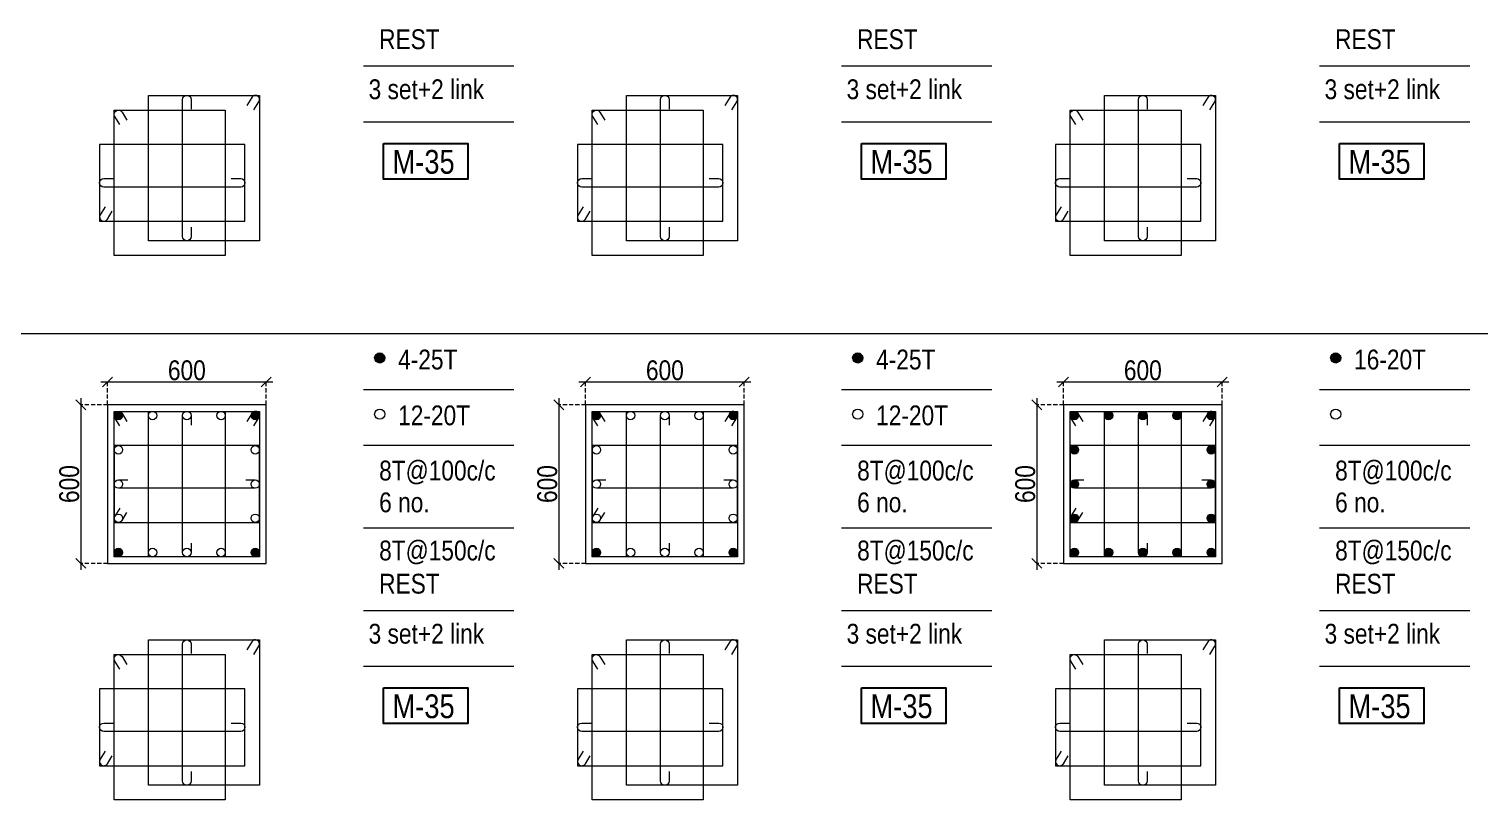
# Model space of a CAD drawing. Header units: millimetres. Extents: x 1112055 to 3390982, y -148532 to 766891.
# Drawn here: x 2178249 to 2200207, y -55021 to -43353 of the extents above; entities that cross this region are included whole.
import ezdxf
from ezdxf.enums import TextEntityAlignment as Align

# ---------------------------------------------------------------- set-up
doc = ezdxf.new("R2010")
doc.units = ezdxf.units.MM
doc.header["$PDMODE"] = 35
doc.header["$PDSIZE"] = -25
doc.linetypes.add('DASHED2', pattern=[0.375, 0.25, -0.125])
doc.linetypes.add('Hidden', pattern=[9.525, 6.35, -3.175])
for name, color, linetype, lineweight in [('B COL. SIZE DIM', 220, 'Continuous', 25), ('B COLSCH', 204, 'Continuous', 20), ('B COLUMN', 1, 'Hidden', 9), ('B STEEL', 34, 'Continuous', 15)]:
    doc.layers.add(name, color=color, linetype=linetype, lineweight=lineweight)
doc.layers.add('B TEXT', color=7, linetype='Continuous')
doc.styles.add('dim inside', font='romans.shx', dxfattribs={"width": 0.8, "height": 125})
doc.styles.add('SWINC', font='swissc.ttf')
doc.dimstyles.new('dim inside', dxfattribs={"dimtxt": 125, "dimasz": 100, "dimexe": 0, "dimexo": 0, "dimgap": 10, "dimtad": 0, "dimdec": 0, "dimzin": 0, "dimdsep": 46, "dimtxsty": 'dim inside', "dimblk": 'SMALL', "dimcen": 0.09, "dimadec": 0, "dimazin": 0, "dimtfac": 1, "dimtdec": 0, "dimtofl": 0, "dimtmove": 0, "dimatfit": 3, "dimfxl": 1, "dimtolj": 1, "dimtzin": 0, "dimarcsym": 2})

# ---------------------------------------------------------------- blocks, each defined once
blk = doc.blocks.new('_Oblique')
at = {"color": 0, "linetype": 'ByBlock', "lineweight": -2}
blk.add_line((-0.5, -0.5), (0.5, 0.5), dxfattribs=at)
blk = doc.blocks.new('*D4003')
at = {"layer": 'B COL. SIZE DIM', "color": 250, "lineweight": 9, "ltscale": 250, "transparency": 16777216}
blk.add_line((2186572, -48695), (2189172, -48695), dxfattribs=at)
at = {"layer": 'B COL. SIZE DIM', "color": 250, "linetype": 'DASHED2', "lineweight": 9, "ltscale": 250, "transparency": 16777216}
for p, q in [((2186672, -49040), (2186672, -48695)), ((2189072, -49040), (2189072, -48695))]:
    blk.add_line(p, q, dxfattribs=at)
at = {"layer": 'Defpoints', "color": 0, "transparency": 16777216}
for p in [(2189072, -48695), (2186672, -49040), (2189072, -49040)]:
    blk.add_point(p, dxfattribs=at)
at = {"layer": 'B COL. SIZE DIM', "color": 250, "lineweight": 9, "transparency": 16777216, "xscale": 150, "yscale": 150, "zscale": 150, "rotation": 180}
blk.add_blockref('_Oblique', (2186672, -48695), dxfattribs=at)
at = {"layer": 'B COL. SIZE DIM', "color": 250, "lineweight": 9, "transparency": 16777216, "xscale": 150, "yscale": 150, "zscale": 150}
blk.add_blockref('_Oblique', (2189072, -48695), dxfattribs=at)
at = {"layer": 'B COL. SIZE DIM', "color": 6, "transparency": 16777216, "insert": (2187872, -48520), "char_height": 300, "attachment_point": 5, "style": 'SWINC'}
blk.add_mtext('\\A1;600', dxfattribs=at)
blk = doc.blocks.new('*D4004')
at = {"layer": 'B COL. SIZE DIM', "color": 250, "lineweight": 9, "ltscale": 250, "transparency": 16777216}
blk.add_line((2186268, -48940), (2186268, -51540), dxfattribs=at)
at = {"layer": 'B COL. SIZE DIM', "color": 250, "linetype": 'DASHED2', "lineweight": 9, "ltscale": 250, "transparency": 16777216}
for p, q in [((2186672, -49040), (2186268, -49040)), ((2186672, -51440), (2186268, -51440))]:
    blk.add_line(p, q, dxfattribs=at)
at = {"layer": 'Defpoints', "color": 0, "transparency": 16777216}
for p in [(2186672, -49040), (2186268, -51440), (2186672, -51440)]:
    blk.add_point(p, dxfattribs=at)
at = {"layer": 'B COL. SIZE DIM', "color": 250, "lineweight": 9, "transparency": 16777216, "xscale": 150, "yscale": 150, "zscale": 150}
for p, rotation in [((2186268, -49040), 90), ((2186268, -51440), 270)]:
    blk.add_blockref('_Oblique', p, dxfattribs=dict(at, rotation=rotation))
at = {"layer": 'B COL. SIZE DIM', "color": 6, "transparency": 16777216, "insert": (2186093, -50240), "char_height": 300, "attachment_point": 5, "rotation": 90, "style": 'SWINC'}
blk.add_mtext('\\A1;600', dxfattribs=at)
blk = doc.blocks.new('*D4011')
at = {"layer": 'B COL. SIZE DIM', "color": 250, "lineweight": 9, "ltscale": 250, "transparency": 16777216}
blk.add_line((2193805, -48695), (2196405, -48695), dxfattribs=at)
at = {"layer": 'B COL. SIZE DIM', "color": 250, "linetype": 'DASHED2', "lineweight": 9, "ltscale": 250, "transparency": 16777216}
for p, q in [((2193905, -49040), (2193905, -48695)), ((2196305, -49040), (2196305, -48695))]:
    blk.add_line(p, q, dxfattribs=at)
at = {"layer": 'Defpoints', "color": 0, "transparency": 16777216}
for p in [(2196305, -48695), (2193905, -49040), (2196305, -49040)]:
    blk.add_point(p, dxfattribs=at)
at = {"layer": 'B COL. SIZE DIM', "color": 250, "lineweight": 9, "transparency": 16777216, "xscale": 150, "yscale": 150, "zscale": 150, "rotation": 180}
blk.add_blockref('_Oblique', (2193905, -48695), dxfattribs=at)
at = {"layer": 'B COL. SIZE DIM', "color": 250, "lineweight": 9, "transparency": 16777216, "xscale": 150, "yscale": 150, "zscale": 150}
blk.add_blockref('_Oblique', (2196305, -48695), dxfattribs=at)
at = {"layer": 'B COL. SIZE DIM', "color": 6, "transparency": 16777216, "insert": (2195105, -48520), "char_height": 300, "attachment_point": 5, "style": 'SWINC'}
blk.add_mtext('\\A1;600', dxfattribs=at)
blk = doc.blocks.new('*D4012')
at = {"layer": 'B COL. SIZE DIM', "color": 250, "lineweight": 9, "ltscale": 250, "transparency": 16777216}
blk.add_line((2193501, -48940), (2193501, -51540), dxfattribs=at)
at = {"layer": 'B COL. SIZE DIM', "color": 250, "linetype": 'DASHED2', "lineweight": 9, "ltscale": 250, "transparency": 16777216}
for p, q in [((2193905, -49040), (2193501, -49040)), ((2193905, -51440), (2193501, -51440))]:
    blk.add_line(p, q, dxfattribs=at)
at = {"layer": 'Defpoints', "color": 0, "transparency": 16777216}
for p in [(2193905, -49040), (2193501, -51440), (2193905, -51440)]:
    blk.add_point(p, dxfattribs=at)
at = {"layer": 'B COL. SIZE DIM', "color": 250, "lineweight": 9, "transparency": 16777216, "xscale": 150, "yscale": 150, "zscale": 150}
for p, rotation in [((2193501, -49040), 90), ((2193501, -51440), 270)]:
    blk.add_blockref('_Oblique', p, dxfattribs=dict(at, rotation=rotation))
at = {"layer": 'B COL. SIZE DIM', "color": 6, "transparency": 16777216, "insert": (2193326, -50240), "char_height": 300, "attachment_point": 5, "rotation": 90, "style": 'SWINC'}
blk.add_mtext('\\A1;600', dxfattribs=at)
blk = doc.blocks.new('*D3909')
at = {"layer": 'B COL. SIZE DIM', "color": 250, "lineweight": 9, "ltscale": 250, "transparency": 16777216}
blk.add_line((2179338, -48695), (2181938, -48695), dxfattribs=at)
at = {"layer": 'B COL. SIZE DIM', "color": 250, "linetype": 'DASHED2', "lineweight": 9, "ltscale": 250, "transparency": 16777216}
for p, q in [((2179438, -49040), (2179438, -48695)), ((2181838, -49040), (2181838, -48695))]:
    blk.add_line(p, q, dxfattribs=at)
at = {"layer": 'Defpoints', "color": 0, "transparency": 16777216}
for p in [(2181838, -48695), (2179438, -49040), (2181838, -49040)]:
    blk.add_point(p, dxfattribs=at)
at = {"layer": 'B COL. SIZE DIM', "color": 250, "lineweight": 9, "transparency": 16777216, "xscale": 150, "yscale": 150, "zscale": 150, "rotation": 180}
blk.add_blockref('_Oblique', (2179438, -48695), dxfattribs=at)
at = {"layer": 'B COL. SIZE DIM', "color": 250, "lineweight": 9, "transparency": 16777216, "xscale": 150, "yscale": 150, "zscale": 150}
blk.add_blockref('_Oblique', (2181838, -48695), dxfattribs=at)
at = {"layer": 'B COL. SIZE DIM', "color": 6, "transparency": 16777216, "insert": (2180638, -48520), "char_height": 300, "attachment_point": 5, "style": 'SWINC'}
blk.add_mtext('\\A1;600', dxfattribs=at)
blk = doc.blocks.new('*D3910')
at = {"layer": 'B COL. SIZE DIM', "color": 250, "lineweight": 9, "ltscale": 250, "transparency": 16777216}
blk.add_line((2179034, -48940), (2179034, -51540), dxfattribs=at)
at = {"layer": 'B COL. SIZE DIM', "color": 250, "linetype": 'DASHED2', "lineweight": 9, "ltscale": 250, "transparency": 16777216}
for p, q in [((2179438, -49040), (2179034, -49040)), ((2179438, -51440), (2179034, -51440))]:
    blk.add_line(p, q, dxfattribs=at)
at = {"layer": 'Defpoints', "color": 0, "transparency": 16777216}
for p in [(2179438, -49040), (2179034, -51440), (2179438, -51440)]:
    blk.add_point(p, dxfattribs=at)
at = {"layer": 'B COL. SIZE DIM', "color": 250, "lineweight": 9, "transparency": 16777216, "xscale": 150, "yscale": 150, "zscale": 150}
for p, rotation in [((2179034, -49040), 90), ((2179034, -51440), 270)]:
    blk.add_blockref('_Oblique', p, dxfattribs=dict(at, rotation=rotation))
at = {"layer": 'B COL. SIZE DIM', "color": 6, "transparency": 16777216, "insert": (2178859, -50240), "char_height": 300, "attachment_point": 5, "rotation": 90, "style": 'SWINC'}
blk.add_mtext('\\A1;600', dxfattribs=at)

msp = doc.modelspace()

# ---------------------------------------------------------------- hatches: boundary and pattern name
at = {"layer": 'B STEEL', "lineweight": 9, "ltscale": 0.5}
h = msp.add_hatch(color=34, dxfattribs=at)
edge = h.paths.add_edge_path()
edge.add_arc((2183556.3, -48331.1), 76.8, 0, 360)
h = msp.add_hatch(color=34, dxfattribs=at)
edge = h.paths.add_edge_path()
edge.add_arc((2190789.9, -48331.1), 76.8, 0, 360)
h = msp.add_hatch(color=34, dxfattribs=at)
edge = h.paths.add_edge_path()
edge.add_arc((2198023.4, -48331.1), 76.8, 0, 360)
h = msp.add_hatch(color=34, dxfattribs=at)
edge = h.paths.add_edge_path()
edge.add_arc((2179602, -49204.2), 64, 0, 360)
h = msp.add_hatch(color=34, dxfattribs=at)
edge = h.paths.add_edge_path()
edge.add_arc((2181674, -49204.2), 64, 180, 540, ccw=False)
h = msp.add_hatch(color=34, dxfattribs=at)
edge = h.paths.add_edge_path()
edge.add_arc((2186835.5, -49204.2), 64, 0, 360)
h = msp.add_hatch(color=34, dxfattribs=at)
edge = h.paths.add_edge_path()
edge.add_arc((2188907.5, -49204.2), 64, 180, 540, ccw=False)
h = msp.add_hatch(color=34, dxfattribs=at)
edge = h.paths.add_edge_path()
edge.add_arc((2194069.1, -49204.2), 64, 0, 360)
h = msp.add_hatch(color=34, dxfattribs=at)
edge = h.paths.add_edge_path()
edge.add_arc((2194587.1, -49204.2), 64, 180, 540, ccw=False)
h = msp.add_hatch(color=34, dxfattribs=at)
edge = h.paths.add_edge_path()
edge.add_arc((2195105.1, -49204.2), 64, 180, 540, ccw=False)
h = msp.add_hatch(color=34, dxfattribs=at)
edge = h.paths.add_edge_path()
edge.add_arc((2195623.1, -49204.2), 64, 180, 540, ccw=False)
h = msp.add_hatch(color=34, dxfattribs=at)
edge = h.paths.add_edge_path()
edge.add_arc((2196141, -49204.2), 64, 180, 540, ccw=False)
h = msp.add_hatch(color=34, dxfattribs=at)
edge = h.paths.add_edge_path()
edge.add_arc((2194069.1, -49722.2), 64, 180, 540, ccw=False)
h = msp.add_hatch(color=34, dxfattribs=at)
edge = h.paths.add_edge_path()
edge.add_arc((2196141, -49722.2), 64, 180, 540, ccw=False)
h = msp.add_hatch(color=34, dxfattribs=at)
edge = h.paths.add_edge_path()
edge.add_arc((2194069.1, -50240.2), 64, 180, 540, ccw=False)
h = msp.add_hatch(color=34, dxfattribs=at)
edge = h.paths.add_edge_path()
edge.add_arc((2196141, -50240.2), 64, 180, 540, ccw=False)
h = msp.add_hatch(color=34, dxfattribs=at)
edge = h.paths.add_edge_path()
edge.add_arc((2194069.1, -50758.2), 64, 180, 540, ccw=False)
h = msp.add_hatch(color=34, dxfattribs=at)
edge = h.paths.add_edge_path()
edge.add_arc((2196141, -50758.2), 64, 180, 540, ccw=False)
h = msp.add_hatch(color=34, dxfattribs=at)
edge = h.paths.add_edge_path()
edge.add_arc((2179602, -51276.2), 64, 0, 360, ccw=False)
h = msp.add_hatch(color=34, dxfattribs=at)
edge = h.paths.add_edge_path()
edge.add_arc((2181674, -51276.2), 64, -180, 180)
h = msp.add_hatch(color=34, dxfattribs=at)
edge = h.paths.add_edge_path()
edge.add_arc((2186835.5, -51276.2), 64, 0, 360, ccw=False)
h = msp.add_hatch(color=34, dxfattribs=at)
edge = h.paths.add_edge_path()
edge.add_arc((2188907.5, -51276.2), 64, -180, 180)
h = msp.add_hatch(color=34, dxfattribs=at)
edge = h.paths.add_edge_path()
edge.add_arc((2194069.1, -51276.2), 64, 0, 360, ccw=False)
h = msp.add_hatch(color=34, dxfattribs=at)
edge = h.paths.add_edge_path()
edge.add_arc((2194587.1, -51276.2), 64, 180, 540, ccw=False)
h = msp.add_hatch(color=34, dxfattribs=at)
edge = h.paths.add_edge_path()
edge.add_arc((2195105.1, -51276.2), 64, 180, 540, ccw=False)
h = msp.add_hatch(color=34, dxfattribs=at)
edge = h.paths.add_edge_path()
edge.add_arc((2195623.1, -51276.2), 64, 180, 540, ccw=False)
h = msp.add_hatch(color=34, dxfattribs=at)
edge = h.paths.add_edge_path()
edge.add_arc((2196141, -51276.2), 64, -180, 180)

# ---------------------------------------------------------------- linework, layer by layer
at = {"layer": 'B COLSCH', "color": 250, "lineweight": 0}
for p, q in [((2183310.1, -43912.4), (2185584.4, -43912.4)), ((2190543.6, -43912.4), (2192818, -43912.4)), ((2197777.2, -43912.4), (2200051.5, -43912.4)), ((2183310.1, -44757.4), (2185584.4, -44757.4)), ((2190543.6, -44757.4), (2192818, -44757.4)), ((2197777.2, -44757.4), (2200051.5, -44757.4)), ((2079654.2, -47962.7), (2221752.2, -47962.7)), ((2183310.1, -48807.7), (2185584.4, -48807.7)), ((2190543.6, -48807.7), (2192818, -48807.7)), ((2197777.2, -48807.7), (2200051.5, -48807.7)), ((2183310.1, -49652.7), (2185584.4, -49652.7)), ((2190543.6, -49652.7), (2192818, -49652.7)), ((2197777.2, -49652.7), (2200051.5, -49652.7)), ((2183310.1, -50902.5), (2185584.4, -50902.5)), ((2190543.6, -50902.5), (2192818, -50902.5)), ((2197777.2, -50902.5), (2200051.5, -50902.5)), ((2183310.1, -52152.3), (2185584.4, -52152.3)), ((2190543.6, -52152.3), (2192818, -52152.3)), ((2197777.2, -52152.3), (2200051.5, -52152.3)), ((2183310.1, -52997.3), (2185584.4, -52997.3)), ((2190543.6, -52997.3), (2192818, -52997.3)), ((2197777.2, -52997.3), (2200051.5, -52997.3))]:
    msp.add_line(p, q, dxfattribs=at)
at = {"layer": 'B COLUMN', "color": 1, "linetype": 'ByBlock', "lineweight": 20}
for points in [[(2179438, -51440.2), (2181838, -51440.2), (2181838, -49040.2), (2179438, -49040.2)], [(2186671.5, -51440.2), (2189071.5, -51440.2), (2189071.5, -49040.2), (2186671.5, -49040.2)], [(2193905.1, -51440.2), (2196305.1, -51440.2), (2196305.1, -49040.2), (2193905.1, -49040.2)]]:
    msp.add_lwpolyline(points, close=True, dxfattribs=at)
at = {"layer": 'B STEEL', "color": 34, "lineweight": 9, "ltscale": 0.5}
for points in [[(2181738, -44358.1), (2181738, -46558.1), (2180056, -46558.1), (2180056, -44358.1)], [(2188971.5, -44358.1), (2188971.5, -46558.1), (2187289.5, -46558.1), (2187289.5, -44358.1)], [(2196205.1, -44358.1), (2196205.1, -46558.1), (2194523.1, -46558.1), (2194523.1, -44358.1)], [(2181220, -44581.2), (2181220, -46781.2), (2179538, -46781.2), (2179538, -44581.2)], [(2188453.5, -44581.2), (2188453.5, -46781.2), (2186771.5, -46781.2), (2186771.5, -44581.2)], [(2195687.1, -44581.2), (2195687.1, -46781.2), (2194005.1, -46781.2), (2194005.1, -44581.2)], [(2179316.7, -46263.2), (2181516.7, -46263.2), (2181516.7, -45099.2), (2179316.7, -45099.2)], [(2186550.2, -46263.2), (2188750.2, -46263.2), (2188750.2, -45099.2), (2186550.2, -45099.2)], [(2193783.8, -46263.2), (2195983.8, -46263.2), (2195983.8, -45099.2), (2193783.8, -45099.2)], [(2181220, -49140.2), (2181220, -51340.2), (2179538, -51340.2), (2179538, -49140.2)], [(2181738, -49140.2), (2181738, -51340.2), (2180056, -51340.2), (2180056, -49140.2)], [(2188453.5, -49140.2), (2188453.5, -51340.2), (2186771.5, -51340.2), (2186771.5, -49140.2)], [(2188971.5, -49140.2), (2188971.5, -51340.2), (2187289.5, -51340.2), (2187289.5, -49140.2)], [(2195687.1, -49140.2), (2195687.1, -51340.2), (2194005.1, -51340.2), (2194005.1, -49140.2)], [(2196205.1, -49140.2), (2196205.1, -51340.2), (2194523.1, -51340.2), (2194523.1, -49140.2)], [(2179538, -50822.2), (2181738, -50822.2), (2181738, -49658.2), (2179538, -49658.2)], [(2186771.5, -50822.2), (2188971.5, -50822.2), (2188971.5, -49658.2), (2186771.5, -49658.2)], [(2194005.1, -50822.2), (2196205.1, -50822.2), (2196205.1, -49658.2), (2194005.1, -49658.2)], [(2181738, -52598), (2181738, -54798), (2180056, -54798), (2180056, -52598)], [(2188971.5, -52598), (2188971.5, -54798), (2187289.5, -54798), (2187289.5, -52598)], [(2196205.1, -52598), (2196205.1, -54798), (2194523.1, -54798), (2194523.1, -52598)], [(2181220, -52821.1), (2181220, -55021.1), (2179538, -55021.1), (2179538, -52821.1)], [(2188453.5, -52821.1), (2188453.5, -55021.1), (2186771.5, -55021.1), (2186771.5, -52821.1)], [(2195687.1, -52821.1), (2195687.1, -55021.1), (2194005.1, -55021.1), (2194005.1, -52821.1)], [(2179316.7, -54503.1), (2181516.7, -54503.1), (2181516.7, -53339.1), (2179316.7, -53339.1)], [(2186550.2, -54503.1), (2188750.2, -54503.1), (2188750.2, -53339.1), (2186550.2, -53339.1)], [(2193783.8, -54503.1), (2195983.8, -54503.1), (2195983.8, -53339.1), (2193783.8, -53339.1)]]:
    msp.add_lwpolyline(points, close=True, dxfattribs=at)
for points in [[(2180702, -46351.5), (2180702, -46494.1, -1), (2180574, -46494.1), (2180574, -44422.2, -1), (2180702, -44422.2), (2180702, -44564.8)], [(2181653.7, -44577.2), (2181728.5, -44455.7, 1), (2181619.4, -44388.6), (2181544.7, -44510.1)], [(2187935.5, -46351.5), (2187935.5, -46494.1, -1), (2187807.5, -46494.1), (2187807.5, -44422.2, -1), (2187935.5, -44422.2), (2187935.5, -44564.8)], [(2188887.3, -44577.2), (2188962, -44455.7, 1), (2188853, -44388.6), (2188778.2, -44510.1)], [(2195169.1, -46351.5), (2195169.1, -46494.1, -1), (2195041, -46494.1), (2195041, -44422.2, -1), (2195169.1, -44422.2), (2195169.1, -44564.8)], [(2196120.8, -44577.2), (2196195.6, -44455.7, 1), (2196086.5, -44388.6), (2196011.8, -44510.1)], [(2179622.2, -44800.3), (2179547.5, -44678.8, -1), (2179656.5, -44611.7), (2179731.3, -44733.2)], [(2186855.8, -44800.3), (2186781, -44678.8, -1), (2186890.1, -44611.7), (2186964.8, -44733.2)], [(2194089.3, -44800.3), (2194014.6, -44678.8, -1), (2194123.6, -44611.7), (2194198.4, -44733.2)], [(2181310, -45617.2), (2181452.7, -45617.2, -1), (2181452.7, -45745.2), (2179380.7, -45745.2, -1), (2179380.7, -45617.2), (2179523.4, -45617.2)], [(2188543.6, -45617.2), (2188686.2, -45617.2, -1), (2188686.2, -45745.2), (2186614.3, -45745.2, -1), (2186614.3, -45617.2), (2186756.9, -45617.2)], [(2195777.1, -45617.2), (2195919.8, -45617.2, -1), (2195919.8, -45745.2), (2193847.8, -45745.2, -1), (2193847.8, -45617.2), (2193990.4, -45617.2)], [(2179401, -46044.2), (2179326.2, -46165.7, 1), (2179435.2, -46232.8), (2179510, -46111.3)], [(2186634.5, -46044.2), (2186559.7, -46165.7, 1), (2186668.8, -46232.8), (2186743.5, -46111.3)], [(2193868, -46044.2), (2193793.3, -46165.7, 1), (2193902.3, -46232.8), (2193977.1, -46111.3)], [(2179622.2, -49359.3), (2179547.5, -49237.8, -1), (2179656.5, -49170.7), (2179731.3, -49292.2)], [(2180702, -51133.6), (2180702, -51276.2, -1), (2180574, -51276.2), (2180574, -49204.2, -1), (2180702, -49204.2), (2180702, -49346.9)], [(2181653.7, -49359.3), (2181728.5, -49237.8, 1), (2181619.4, -49170.7), (2181544.7, -49292.2)], [(2186855.8, -49359.3), (2186781, -49237.8, -1), (2186890.1, -49170.7), (2186964.8, -49292.2)], [(2187935.5, -51133.6), (2187935.5, -51276.2, -1), (2187807.5, -51276.2), (2187807.5, -49204.2, -1), (2187935.5, -49204.2), (2187935.5, -49346.9)], [(2188887.3, -49359.3), (2188962, -49237.8, 1), (2188853, -49170.7), (2188778.2, -49292.2)], [(2194089.3, -49359.3), (2194014.6, -49237.8, -1), (2194123.6, -49170.7), (2194198.4, -49292.2)], [(2195169.1, -51133.6), (2195169.1, -51276.2, -1), (2195041, -51276.2), (2195041, -49204.2, -1), (2195169.1, -49204.2), (2195169.1, -49346.9)], [(2196120.8, -49359.3), (2196195.6, -49237.8, 1), (2196086.5, -49170.7), (2196011.8, -49292.2)], [(2181531.3, -50176.2), (2181674, -50176.2, -1), (2181674, -50304.2), (2179602, -50304.2, -1), (2179602, -50176.2), (2179744.6, -50176.2)], [(2188764.9, -50176.2), (2188907.5, -50176.2, -1), (2188907.5, -50304.2), (2186835.5, -50304.2, -1), (2186835.5, -50176.2), (2186978.2, -50176.2)], [(2195998.4, -50176.2), (2196141, -50176.2, -1), (2196141, -50304.2), (2194069.1, -50304.2, -1), (2194069.1, -50176.2), (2194211.7, -50176.2)], [(2179622.2, -50603.2), (2179547.5, -50724.7, 1), (2179656.5, -50791.8), (2179731.3, -50670.3)], [(2186855.8, -50603.2), (2186781, -50724.7, 1), (2186890.1, -50791.8), (2186964.8, -50670.3)], [(2194089.3, -50603.2), (2194014.6, -50724.7, 1), (2194123.6, -50791.8), (2194198.4, -50670.3)], [(2180702, -54591.3), (2180702, -54734, -1), (2180574, -54734), (2180574, -52662, -1), (2180702, -52662), (2180702, -52804.7)], [(2181653.7, -52817), (2181728.5, -52695.6, 1), (2181619.4, -52628.5), (2181544.7, -52749.9)], [(2187935.5, -54591.3), (2187935.5, -54734, -1), (2187807.5, -54734), (2187807.5, -52662, -1), (2187935.5, -52662), (2187935.5, -52804.7)], [(2188887.3, -52817), (2188962, -52695.6, 1), (2188853, -52628.5), (2188778.2, -52749.9)], [(2195169.1, -54591.3), (2195169.1, -54734, -1), (2195041, -54734), (2195041, -52662, -1), (2195169.1, -52662), (2195169.1, -52804.7)], [(2196120.8, -52817), (2196195.6, -52695.6, 1), (2196086.5, -52628.5), (2196011.8, -52749.9)], [(2179622.2, -53040.1), (2179547.5, -52918.6, -1), (2179656.5, -52851.5), (2179731.3, -52973)], [(2186855.8, -53040.1), (2186781, -52918.6, -1), (2186890.1, -52851.5), (2186964.8, -52973)], [(2194089.3, -53040.1), (2194014.6, -52918.6, -1), (2194123.6, -52851.5), (2194198.4, -52973)], [(2181310, -53857), (2181452.7, -53857, -1), (2181452.7, -53985.1), (2179380.7, -53985.1, -1), (2179380.7, -53857), (2179523.4, -53857)], [(2188543.6, -53857), (2188686.2, -53857, -1), (2188686.2, -53985.1), (2186614.3, -53985.1, -1), (2186614.3, -53857), (2186756.9, -53857)], [(2195777.1, -53857), (2195919.8, -53857, -1), (2195919.8, -53985.1), (2193847.8, -53985.1, -1), (2193847.8, -53857), (2193990.4, -53857)], [(2179401, -54284), (2179326.2, -54405.5, 1), (2179435.2, -54472.6), (2179510, -54351.1)], [(2186634.5, -54284), (2186559.7, -54405.5, 1), (2186668.8, -54472.6), (2186743.5, -54351.1)], [(2193868, -54284), (2193793.3, -54405.5, 1), (2193902.3, -54472.6), (2193977.1, -54351.1)]]:
    msp.add_lwpolyline(points, format="xyb", dxfattribs=at)
for centre, radius in [((2183556.3, -48331.1), 76.8), ((2190789.9, -48331.1), 76.8), ((2198023.4, -48331.1), 76.8), ((2179602, -49204.2), 64), ((2180120, -49204.2), 64), ((2180638, -49204.2), 64), ((2181156, -49204.2), 64), ((2181674, -49204.2), 64), ((2183556.3, -49181.3), 76.8), ((2186835.5, -49204.2), 64), ((2187353.5, -49204.2), 64), ((2187871.5, -49204.2), 64), ((2188389.5, -49204.2), 64), ((2188907.5, -49204.2), 64), ((2190789.9, -49181.3), 76.8), ((2194069.1, -49204.2), 64), ((2194587.1, -49204.2), 64), ((2195105.1, -49204.2), 64), ((2195623.1, -49204.2), 64), ((2196141, -49204.2), 64), ((2198023.4, -49181.3), 76.8), ((2179602, -49722.2), 64), ((2181674, -49722.2), 64), ((2186835.5, -49722.2), 64), ((2188907.5, -49722.2), 64), ((2194069.1, -49722.2), 64), ((2196141, -49722.2), 64), ((2179602, -50240.2), 64), ((2181674, -50240.2), 64), ((2186835.5, -50240.2), 64), ((2188907.5, -50240.2), 64), ((2194069.1, -50240.2), 64), ((2196141, -50240.2), 64), ((2179602, -50758.2), 64), ((2181674, -50758.2), 64), ((2186835.5, -50758.2), 64), ((2188907.5, -50758.2), 64), ((2194069.1, -50758.2), 64), ((2196141, -50758.2), 64), ((2179602, -51276.2), 64), ((2180120, -51276.2), 64), ((2180638, -51276.2), 64), ((2181156, -51276.2), 64), ((2181674, -51276.2), 64), ((2186835.5, -51276.2), 64), ((2187353.5, -51276.2), 64), ((2187871.5, -51276.2), 64), ((2188389.5, -51276.2), 64), ((2188907.5, -51276.2), 64), ((2194069.1, -51276.2), 64), ((2194587.1, -51276.2), 64), ((2195105.1, -51276.2), 64), ((2195623.1, -51276.2), 64), ((2196141, -51276.2), 64)]:
    msp.add_circle(centre, radius, dxfattribs=at)
at = {"layer": 'B TEXT', "color": 1}
for points in [[(2183613.7, -45086.5), (2184888.3, -45086.5), (2184888.3, -45624.4), (2183613.7, -45624.4)], [(2190847.3, -45086.5), (2192121.9, -45086.5), (2192121.9, -45624.4), (2190847.3, -45624.4)], [(2198080.8, -45086.5), (2199355.4, -45086.5), (2199355.4, -45624.4), (2198080.8, -45624.4)], [(2183613.7, -53326.3), (2184888.3, -53326.3), (2184888.3, -53864.3), (2183613.7, -53864.3)], [(2190847.3, -53326.3), (2192121.9, -53326.3), (2192121.9, -53864.3), (2190847.3, -53864.3)], [(2198080.8, -53326.3), (2199355.4, -53326.3), (2199355.4, -53864.3), (2198080.8, -53864.3)]]:
    msp.add_lwpolyline(points, close=True, dxfattribs=at)

# ---------------------------------------------------------------- texts
at = {"layer": 'B TEXT', "style": 'SWINC'}
for s, p in [('REST', (2183547.9, -43657.9)), ('REST', (2190781.5, -43657.9)), ('REST', (2198015, -43657.9)), ('3 set+2 link', (2183388.3, -44414.9)), ('3 set+2 link', (2190621.8, -44414.9)), ('3 set+2 link', (2197855.4, -44414.9)), ('4-25T', (2183834.9, -48505.6)), ('4-25T', (2191068.4, -48505.6)), ('16-20T', (2198301.9, -48505.6)), ('12-20T', (2183834.9, -49350.6)), ('12-20T', (2191068.4, -49350.6)), ('8T@100c/c', (2183547.9, -50185.5)), ('8T@100c/c', (2190781.5, -50185.5)), ('8T@100c/c', (2198015, -50185.5)), ('6 no.', (2183547.9, -50667.2)), ('6 no.', (2190781.5, -50667.2)), ('6 no.', (2198015, -50667.2)), ('8T@150c/c', (2183547.9, -51395.3)), ('8T@150c/c', (2190781.5, -51395.3)), ('8T@150c/c', (2198015, -51395.3)), ('REST', (2183547.9, -51897.7)), ('REST', (2190781.5, -51897.7)), ('REST', (2198015, -51897.7)), ('3 set+2 link', (2183388.3, -52654.8)), ('3 set+2 link', (2190621.8, -52654.8)), ('3 set+2 link', (2197855.4, -52654.8))]:
    msp.add_text(s, height=300, dxfattribs=at).set_placement(p)
at = {"layer": 'B TEXT', "color": 1, "style": 'SWINC'}
for p in [(2183751.1, -45651), (2190984.6, -45651), (2198218.2, -45651), (2183751.1, -53890.8), (2190984.6, -53890.8), (2198218.2, -53890.8)]:
    msp.add_text('M-35', height=360, dxfattribs=at).set_placement(p, align=Align.BOTTOM_LEFT)

# ---------------------------------------------------------------- dimensions: what is measured, and where the dimension line sits
at = {"layer": 'B COL. SIZE DIM', "color": 250, "ltscale": 250}
for base, p1, p2, picture, middle in [((2181838, -48695.3), (2179438, -49040.2), (2181838, -49040.2), '*D3909', (2180638, -48520.3)), ((2189071.5, -48695.3), (2186671.5, -49040.2), (2189071.5, -49040.2), '*D4003', (2187871.5, -48520.3)), ((2196305.1, -48695.3), (2193905.1, -49040.2), (2196305.1, -49040.2), '*D4011', (2195105.1, -48520.3))]:
    dim = msp.add_linear_dim(base=base, p1=p1, p2=p2, dimstyle='dim inside', override={"dimtxt": 300, "dimasz": 150, "dimgap": 25, "dimtad": 3, "dimlfac": 0.25, "dimtxsty": 'SWINC', "dimblk1": 'Oblique', "dimblk2": 'Oblique', "dimsah": 1, "dimdle": 100, "dimclrd": 250, "dimclre": 250, "dimclrt": 6, "dimfxl": 1000, "dimlwd": 9, "dimlwe": 9}, dxfattribs=at)
    dim.commit()
    dim.dimension.update_dxf_attribs({"geometry": picture, "text_midpoint": middle})
for base, p1, p2, picture, middle in [((2179034.1, -51440.2), (2179438, -49040.2), (2179438, -51440.2), '*D3910', (2178859.1, -50240.2)), ((2186267.6, -51440.2), (2186671.5, -49040.2), (2186671.5, -51440.2), '*D4004', (2186092.6, -50240.2)), ((2193501.2, -51440.2), (2193905.1, -49040.2), (2193905.1, -51440.2), '*D4012', (2193326.2, -50240.2))]:
    dim = msp.add_linear_dim(base=base, p1=p1, p2=p2, angle=90, dimstyle='dim inside', override={"dimtxt": 300, "dimasz": 150, "dimgap": 25, "dimtad": 3, "dimlfac": 0.25, "dimtxsty": 'SWINC', "dimblk1": 'Oblique', "dimblk2": 'Oblique', "dimsah": 1, "dimdle": 100, "dimclrd": 250, "dimclre": 250, "dimclrt": 6, "dimfxl": 1000, "dimlwd": 9, "dimlwe": 9}, dxfattribs=at)
    dim.commit()
    dim.dimension.update_dxf_attribs({"geometry": picture, "text_midpoint": middle})

doc.saveas('drawing.dxf')
